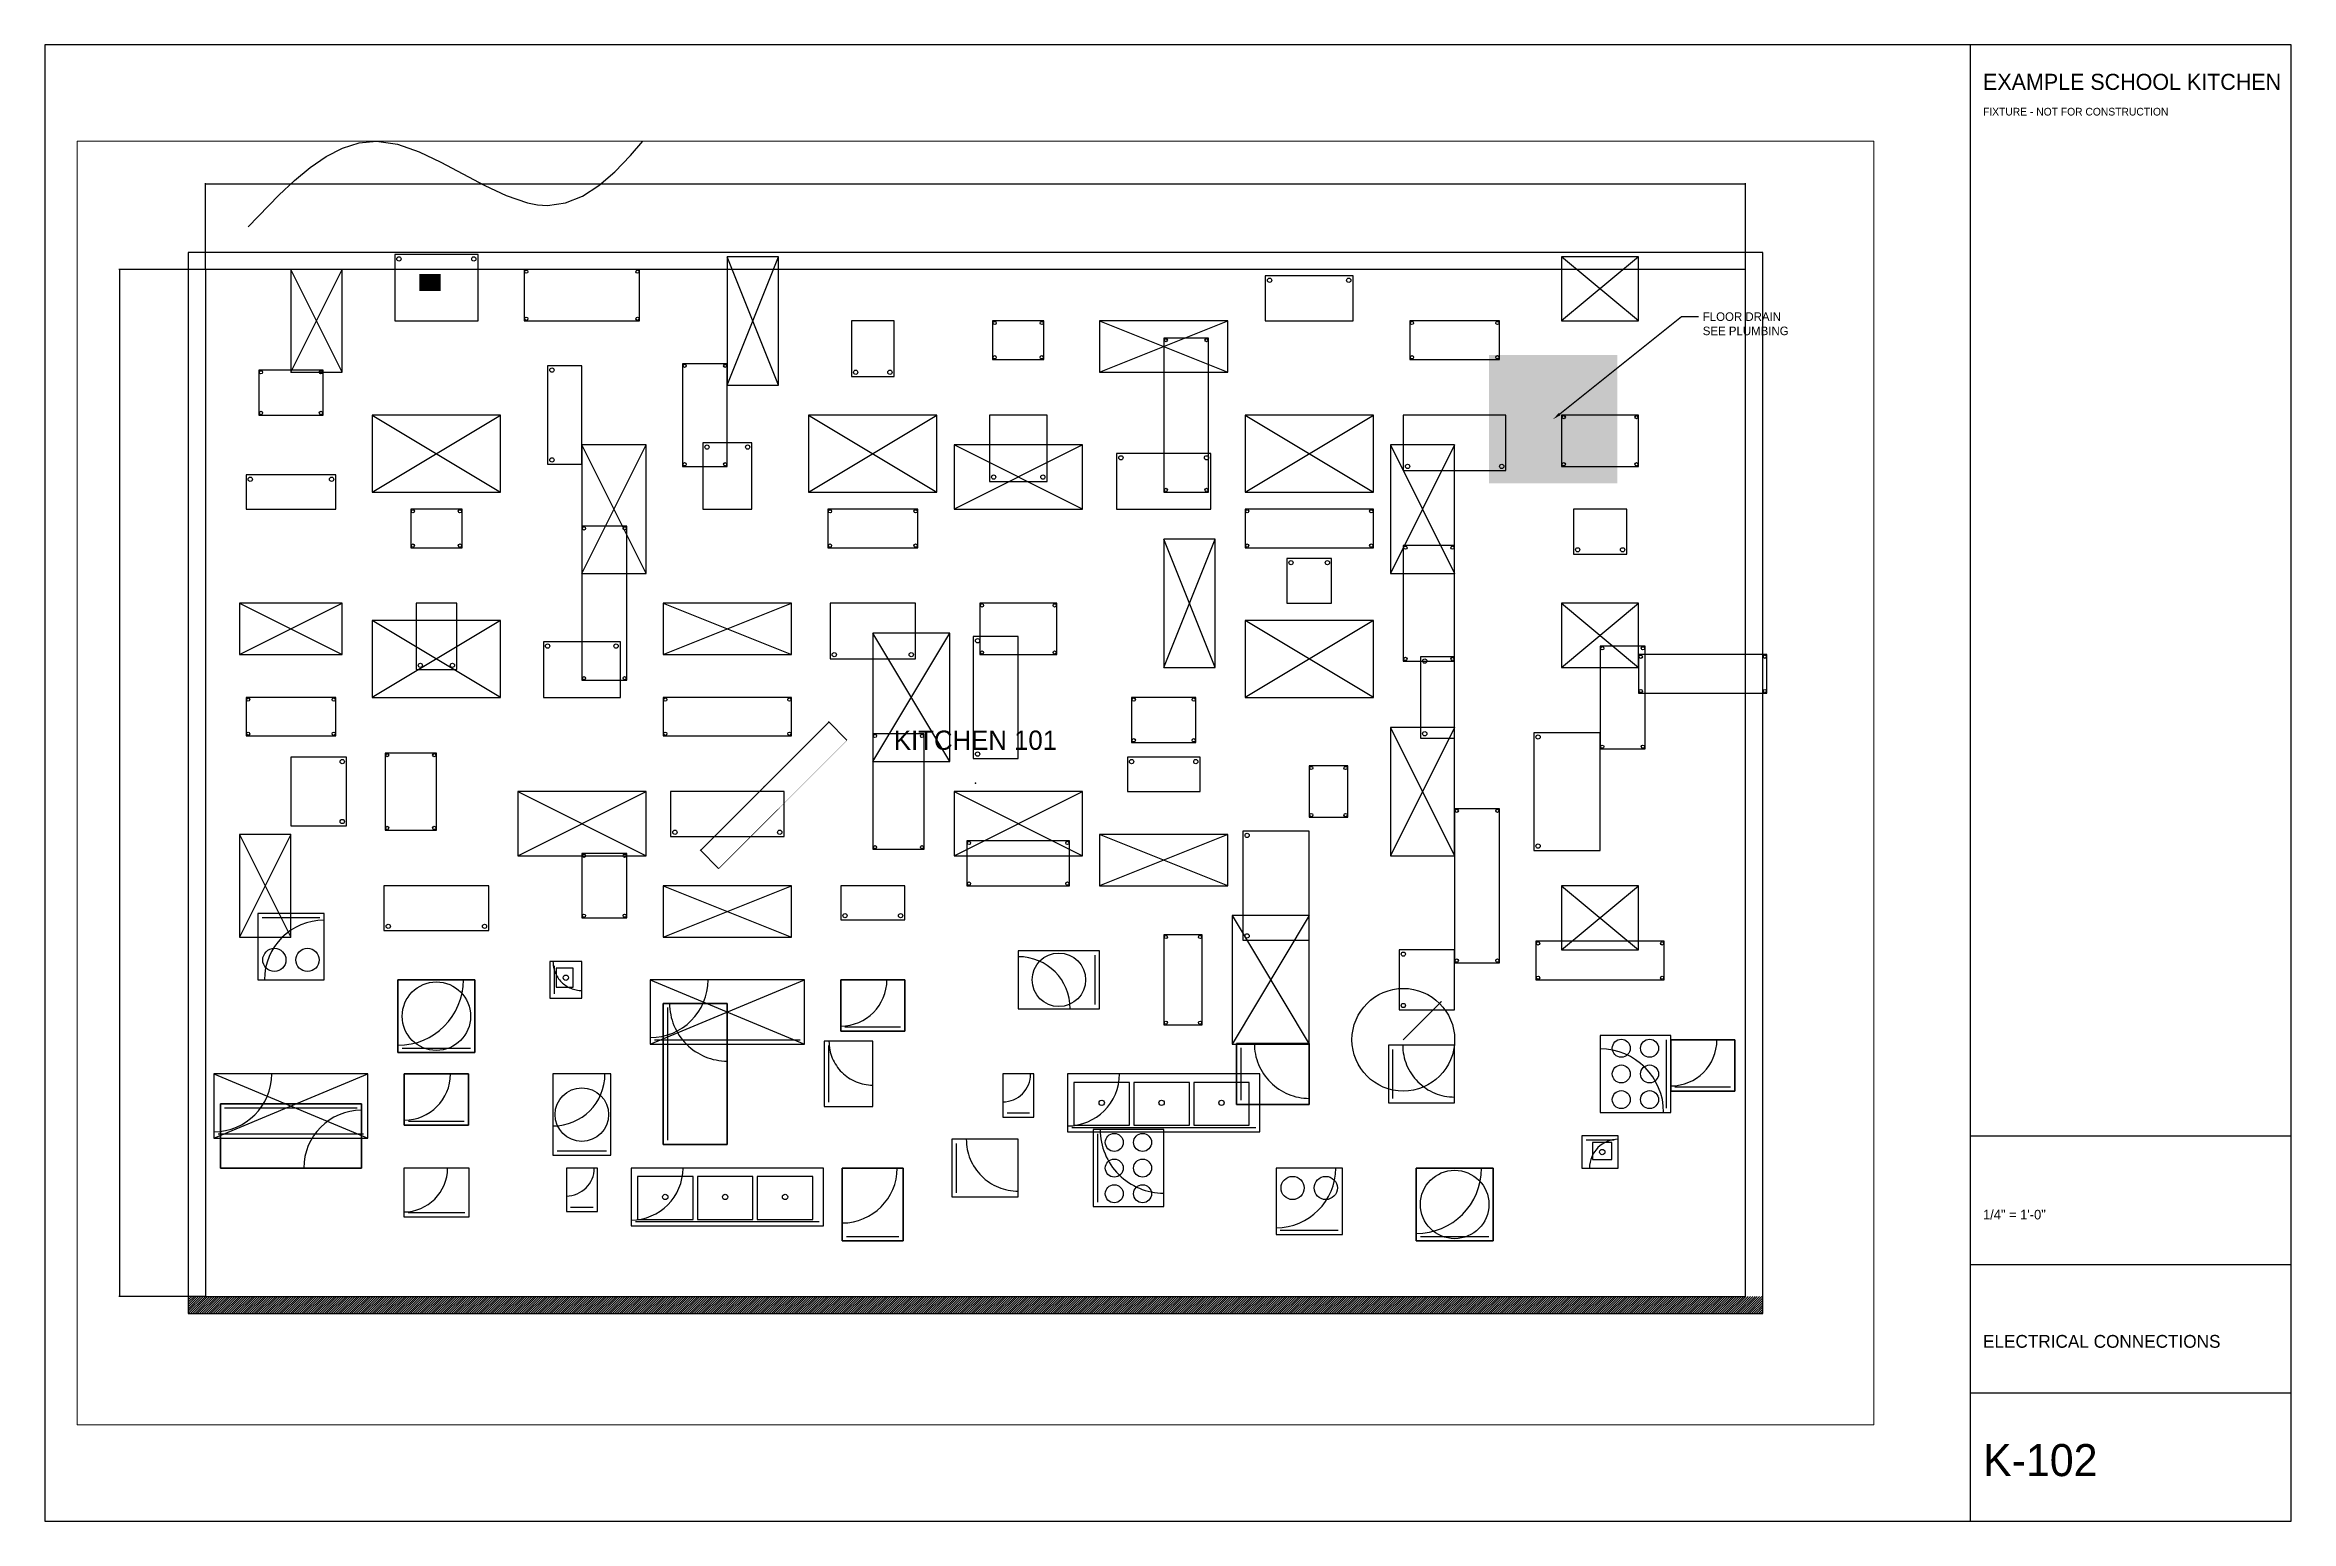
# Paper-space layout 'K-102 ELECTRICAL' of a CAD drawing. Header units: inches. Extents: x 0.5 to 35.5, y 0.5 to 23.5.
# The model-space entities are those that its viewports show. They can reach past a viewport. Long polylines and large blocks are cut down to what shows.
import ezdxf
from ezdxf import colors
from ezdxf.entities.mleader import LeaderData, LeaderLine
from ezdxf.enums import TextEntityAlignment as Align
from ezdxf.math import Vec2, Vec3

# ---------------------------------------------------------------- set-up
doc = ezdxf.new("R2010")
doc.units = ezdxf.units.IN
doc.header["$MEASUREMENT"] = 0
doc.linetypes.add('DASHED', pattern=[1.524, 1.27, -0.254])
for name, color, linetype in [('A-ANNO', 7, 'Continuous'), ('A-DIMS', 1, 'Continuous'), ('A-HATCH', 9, 'Continuous'), ('A-IMAGE', 7, 'Continuous'), ('A-WALL', 7, 'Continuous'), ('G-TTLB', 7, 'Continuous'), ('K-EQPM', 3, 'Continuous'), ('K-EQPM-3D', 3, 'Continuous'), ('K-EQPM-HIDDEN', 8, 'Continuous')]:
    doc.layers.add(name, color=color, linetype=linetype)
doc.layers.add('K-EQPM-CLEAR', color=4, linetype='DASHED', plot=False)
doc.styles.add('OpenSansCondensed-Light', font='OpenSansCondensed-Light.ttf')
doc.dimstyles.new('EZDXF', dxfattribs={"dimtxt": 0.25, "dimasz": 0.175, "dimexe": 0.375, "dimexo": 0.125, "dimgap": 0.1, "dimtad": 1, "dimlfac": 100, "dimzin": 12, "dimdsep": 46, "dimtxsty": 'OpenSansCondensed-Light', "dimblk": 'ARCHTICK', "dimcen": 2.5, "dimazin": 3, "dimtfac": 0.5, "dimtmove": 2, "dimatfit": 3, "dimarcsym": 0})
picture_1 = doc.add_image_def('image1.png', size_in_pixel=(64, 32))

# ---------------------------------------------------------------- blocks, each defined once
blk = doc.blocks.new('TITLEBLOCK-ARCHD')
at = {"layer": 'G-TTLB'}
for p, q in [((30.5, 6.5), (35.5, 6.5)), ((30.5, 4.5), (35.5, 4.5)), ((30.5, 2.5), (35.5, 2.5))]:
    blk.add_line(p, q, dxfattribs=at)
for points in [[(0.5, 0.5), (35.5, 0.5), (35.5, 23.5), (0.5, 23.5)], [(30.5, 0.5), (35.5, 0.5), (35.5, 23.5), (30.5, 23.5)]]:
    blk.add_lwpolyline(points, close=True, dxfattribs=at)
for s, height, p in [('EXAMPLE SCHOOL KITCHEN', 0.25, (30.7, 22.8)), ('FIXTURE - NOT FOR CONSTRUCTION', 0.12, (30.7, 22.4))]:
    blk.add_text(s, height=height, dxfattribs=at).set_placement(p)
for tag, p, height in [('SCALE', (30.7, 5.2), 0.15), ('SHEET-TITLE', (30.7, 3.2), 0.2), ('SHEET-NO', (30.7, 1.2), 0.5)]:
    blk.add_attdef(tag, p, '', height=height, dxfattribs=at)
blk = doc.blocks.new('_ARCHTICK')
at = {"color": 0, "linetype": 'ByBlock', "const_width": 0.15}
blk.add_lwpolyline([(-0.5, -0.5), (0.5, 0.5)], dxfattribs=at)
blk = doc.blocks.new('WW-RACK-CONV')
at = {"layer": 'K-EQPM'}
blk.add_lwpolyline([(-33, -30), (33, -30), (33, 0), (-33, 0)], close=True, dxfattribs=at)
at = {"layer": 'K-EQPM-3D'}
for points in [[(-33, -30), (33, -30), (33, 0), (-33, 0)], [(-33, -30, 64), (33, -30, 64), (33, 0, 64), (-33, 0, 64)], [(-33, 0), (33, 0), (33, 0, 64), (-33, 0, 64)], [(-33, -30), (-33, 0), (-33, 0, 64), (-33, -30, 64)], [(33, -30), (33, 0), (33, 0, 64), (33, -30, 64)], [(-33, -30), (33, -30), (33, -30, 64), (-33, -30, 64)]]:
    blk.add_3dface(points, dxfattribs=at)
at = {"layer": 'K-EQPM-CLEAR'}
blk.add_arc((-33, 0), 27, 270, 360, dxfattribs=at)
at = {"layer": 'K-EQPM-HIDDEN'}
blk.add_line((-31, -28), (31, -28), dxfattribs=at)
blk = doc.blocks.new('HW-DROPIN-2')
at = {"layer": 'K-EQPM'}
blk.add_lwpolyline([(-15.25, -22.75), (15.25, -22.75), (15.25, 0), (-15.25, 0)], close=True, dxfattribs=at)
at = {"layer": 'K-EQPM-CLEAR'}
blk.add_arc((-15.25, 0), 20.48, 270, 360, dxfattribs=at)
at = {"layer": 'K-EQPM-HIDDEN'}
blk.add_line((-13.25, -20.75), (13.25, -20.75), dxfattribs=at)
blk = doc.blocks.new('TOASTER-CONV')
at = {"layer": 'K-EQPM'}
blk.add_lwpolyline([(-7.25, -20.25), (7.25, -20.25), (7.25, 0), (-7.25, 0)], close=True, dxfattribs=at)
at = {"layer": 'K-EQPM-CLEAR'}
blk.add_arc((-7.25, 0), 13.05, 270, 360, dxfattribs=at)
at = {"layer": 'K-EQPM-HIDDEN'}
blk.add_line((-5.25, -18.25), (5.25, -18.25), dxfattribs=at)
blk = doc.blocks.new('SINK-3COMP')
at = {"layer": 'K-EQPM'}
for points in [[(-45, -27), (45, -27), (45, 0), (-45, 0)], [(-42, -24), (-16, -24), (-16, -4), (-42, -4)], [(-14, -24), (12, -24), (12, -4), (-14, -4)], [(14, -24), (40, -24), (40, -4), (14, -4)]]:
    blk.add_lwpolyline(points, close=True, dxfattribs=at)
for centre in [(-29, -13.5), (-1, -13.5), (27, -13.5)]:
    blk.add_circle(centre, 1.25, dxfattribs=at)
at = {"layer": 'K-EQPM-CLEAR'}
blk.add_arc((-45, 0), 24.3, 270, 360, dxfattribs=at)
at = {"layer": 'K-EQPM-HIDDEN'}
blk.add_line((-43, -25), (43, -25), dxfattribs=at)
blk = doc.blocks.new('CAB-HEATED-PT')
at = {"layer": 'K-EQPM'}
blk.add_lwpolyline([(-14.25, -34), (14.25, -34), (14.25, 0), (-14.25, 0)], close=True, dxfattribs=at)
at = {"layer": 'K-EQPM-3D'}
for points in [[(-14.25, -34), (14.25, -34), (14.25, 0), (-14.25, 0)], [(-14.25, -34, 34), (14.25, -34, 34), (14.25, 0, 34), (-14.25, 0, 34)], [(-14.25, 0), (14.25, 0), (14.25, 0, 34), (-14.25, 0, 34)], [(-14.25, -34), (-14.25, 0), (-14.25, 0, 34), (-14.25, -34, 34)], [(14.25, -34), (14.25, 0), (14.25, 0, 34), (14.25, -34, 34)], [(-14.25, -34), (14.25, -34), (14.25, -34, 34), (-14.25, -34, 34)]]:
    blk.add_3dface(points, dxfattribs=at)
at = {"layer": 'K-EQPM-CLEAR'}
blk.add_arc((-14.25, 0), 25.65, 270, 360, dxfattribs=at)
at = {"layer": 'K-EQPM-HIDDEN'}
blk.add_line((-12.25, -32), (12.25, -32), dxfattribs=at)
blk = doc.blocks.new('CAB-MOBILE-WH')
at = {"layer": 'K-EQPM'}
blk.add_lwpolyline([(-13.5, -31), (13.5, -31), (13.5, 0), (-13.5, 0)], close=True, dxfattribs=at)
at = {"layer": 'K-EQPM-CLEAR'}
blk.add_arc((-13.5, 0), 24.3, 270, 360, dxfattribs=at)
at = {"layer": 'K-EQPM-HIDDEN'}
blk.add_line((-11.5, -29), (11.5, -29), dxfattribs=at)
blk = doc.blocks.new('RANGE-6B')
at = {"layer": 'K-EQPM'}
blk.add_lwpolyline([(-18, -33), (18, -33), (18, 0), (-18, 0)], close=True, dxfattribs=at)
for centre in [(-12, -9.9), (0, -9.9), (12, -9.9), (-12, -23.1), (0, -23.1), (12, -23.1)]:
    blk.add_circle(centre, 4.2, dxfattribs=at)
at = {"layer": 'K-EQPM-CLEAR'}
blk.add_arc((-18, 0), 29.7, 270, 360, dxfattribs=at)
at = {"layer": 'K-EQPM-HIDDEN'}
blk.add_line((-16, -31), (16, -31), dxfattribs=at)
blk = doc.blocks.new('FRYER-2')
at = {"layer": 'K-EQPM'}
blk.add_lwpolyline([(-15.5, -31), (15.5, -31), (15.5, 0), (-15.5, 0)], close=True, dxfattribs=at)
for centre in [(-7.75, -9.3), (7.75, -9.3)]:
    blk.add_circle(centre, 5.42, dxfattribs=at)
at = {"layer": 'K-EQPM-CLEAR'}
blk.add_arc((-15.5, 0), 27.9, 270, 360, dxfattribs=at)
at = {"layer": 'K-EQPM-HIDDEN'}
blk.add_line((-13.5, -29), (13.5, -29), dxfattribs=at)
blk = doc.blocks.new('KETTLE-40')
at = {"layer": 'K-EQPM'}
blk.add_lwpolyline([(-18, -34), (18, -34), (18, 0), (-18, 0)], close=True, dxfattribs=at)
blk.add_circle((0, -17), 16, dxfattribs=at)
at = {"layer": 'K-EQPM-3D'}
for points in [[(-18, -34), (18, -34), (18, 0), (-18, 0)], [(-18, -34, 34), (18, -34, 34), (18, 0, 34), (-18, 0, 34)], [(-18, 0), (18, 0), (18, 0, 34), (-18, 0, 34)], [(-18, -34), (-18, 0), (-18, 0, 34), (-18, -34, 34)], [(18, -34), (18, 0), (18, 0, 34), (18, -34, 34)], [(-18, -34), (18, -34), (18, -34, 34), (-18, -34, 34)]]:
    blk.add_3dface(points, dxfattribs=at)
at = {"layer": 'K-EQPM-CLEAR'}
blk.add_arc((-18, 0), 30.6, 270, 360, dxfattribs=at)
at = {"layer": 'K-EQPM-HIDDEN'}
blk.add_line((-16, -32), (16, -32), dxfattribs=at)
blk = doc.blocks.new('HANDSINK')
at = {"layer": 'K-EQPM'}
for points in [[(-8.5, -15), (8.5, -15), (8.5, 0), (-8.5, 0)], [(-5.5, -12), (3.5, -12), (3.5, -4), (-5.5, -4)]]:
    blk.add_lwpolyline(points, close=True, dxfattribs=at)
blk.add_circle((-1, -7.5), 1.25, dxfattribs=at)
at = {"layer": 'K-EQPM-CLEAR'}
blk.add_arc((-8.5, 0), 13.5, 270, 360, dxfattribs=at)
at = {"layer": 'K-EQPM-HIDDEN'}
blk.add_line((-6.5, -13), (6.5, -13), dxfattribs=at)
blk = doc.blocks.new('TABLE-WORK')
at = {"layer": 'K-EQPM'}
for p, q in [((-36, -30), (36, 0)), ((-36, 0), (36, -30))]:
    blk.add_line(p, q, dxfattribs=at)
blk.add_lwpolyline([(-36, -30), (36, -30), (36, 0), (-36, 0)], close=True, dxfattribs=at)
at = {"layer": 'K-EQPM-CLEAR'}
blk.add_arc((-36, 0), 27, 270, 360, dxfattribs=at)
at = {"layer": 'K-EQPM-HIDDEN'}
blk.add_line((-34, -28), (34, -28), dxfattribs=at)
blk = doc.blocks.new('ICE-MAKER')
at = {"layer": 'K-EQPM'}
blk.add_lwpolyline([(-15, -24), (15, -24), (15, 0), (-15, 0)], close=True, dxfattribs=at)
at = {"layer": 'K-EQPM-3D'}
for points in [[(-15, -24), (15, -24), (15, 0), (-15, 0)], [(-15, -24, 34), (15, -24, 34), (15, 0, 34), (-15, 0, 34)], [(-15, 0), (15, 0), (15, 0, 34), (-15, 0, 34)], [(-15, -24), (-15, 0), (-15, 0, 34), (-15, -24, 34)], [(15, -24), (15, 0), (15, 0, 34), (15, -24, 34)], [(-15, -24), (15, -24), (15, -24, 34), (-15, -24, 34)]]:
    blk.add_3dface(points, dxfattribs=at)
at = {"layer": 'K-EQPM-CLEAR'}
blk.add_arc((-15, 0), 21.6, 270, 360, dxfattribs=at)
at = {"layer": 'K-EQPM-HIDDEN'}
blk.add_line((-13, -22), (13, -22), dxfattribs=at)
blk = doc.blocks.new('MIXER-60')
at = {"layer": 'K-EQPM'}
blk.add_lwpolyline([(-13.5, -38), (13.5, -38), (13.5, 0), (-13.5, 0)], close=True, dxfattribs=at)
blk.add_circle((0, -19), 12.5, dxfattribs=at)
at = {"layer": 'K-EQPM-CLEAR'}
blk.add_arc((-13.5, 0), 24.3, 270, 360, dxfattribs=at)
at = {"layer": 'K-EQPM-HIDDEN'}
blk.add_line((-11.5, -36), (11.5, -36), dxfattribs=at)
blk = doc.blocks.new('SHELF-18X42')
at = {"layer": 'K-EQPM'}
blk.add_lwpolyline([(-21, -18), (21, -18), (21, 0), (-21, 0)], close=True, dxfattribs=at)
for centre in [(-20, -1), (20, -1), (-20, -17), (20, -17)]:
    blk.add_circle(centre, 0.75, dxfattribs=at)
blk = doc.blocks.new('TABLE-36X60')
at = {"layer": 'K-EQPM'}
for p, q in [((-30, -36), (30, 0)), ((-30, 0), (30, -36))]:
    blk.add_line(p, q, dxfattribs=at)
blk.add_lwpolyline([(-30, -36), (30, -36), (30, 0), (-30, 0)], close=True, dxfattribs=at)
blk = doc.blocks.new('CART-030')
at = {"layer": 'K-EQPM'}
blk.add_lwpolyline([(-14, -26), (14, -26), (14, 0), (-14, 0)], close=True, dxfattribs=at)
for centre in [(-12, -24), (12, -24)]:
    blk.add_circle(centre, 1, dxfattribs=at)
blk = doc.blocks.new('SHELF-18X60')
at = {"layer": 'K-EQPM'}
blk.add_lwpolyline([(-30, -18), (30, -18), (30, 0), (-30, 0)], close=True, dxfattribs=at)
for centre in [(-29, -1), (29, -1), (-29, -17), (29, -17)]:
    blk.add_circle(centre, 0.75, dxfattribs=at)
blk = doc.blocks.new('TABLE-24X48')
at = {"layer": 'K-EQPM'}
for p, q in [((-24, -24), (24, 0)), ((-24, 0), (24, -24))]:
    blk.add_line(p, q, dxfattribs=at)
blk.add_lwpolyline([(-24, -24), (24, -24), (24, 0), (-24, 0)], close=True, dxfattribs=at)
blk = doc.blocks.new('CART-033')
at = {"layer": 'K-EQPM'}
blk.add_lwpolyline([(-24.5, -21), (24.5, -21), (24.5, 0), (-24.5, 0)], close=True, dxfattribs=at)
for centre in [(-22.5, -19), (22.5, -19)]:
    blk.add_circle(centre, 1, dxfattribs=at)
blk = doc.blocks.new('SHELF-21X30')
at = {"layer": 'K-EQPM'}
blk.add_lwpolyline([(-15, -21), (15, -21), (15, 0), (-15, 0)], close=True, dxfattribs=at)
for centre in [(-14, -1), (14, -1), (-14, -20), (14, -20)]:
    blk.add_circle(centre, 0.75, dxfattribs=at)
blk = doc.blocks.new('TABLE-24X60')
at = {"layer": 'K-EQPM'}
for p, q in [((-30, -24), (30, 0)), ((-30, 0), (30, -24))]:
    blk.add_line(p, q, dxfattribs=at)
blk.add_lwpolyline([(-30, -24), (30, -24), (30, 0), (-30, 0)], close=True, dxfattribs=at)
blk = doc.blocks.new('CART-036')
at = {"layer": 'K-EQPM'}
blk.add_lwpolyline([(-15, -16), (15, -16), (15, 0), (-15, 0)], close=True, dxfattribs=at)
for centre in [(-13, -14), (13, -14)]:
    blk.add_circle(centre, 1, dxfattribs=at)
blk = doc.blocks.new('SHELF-21X48')
at = {"layer": 'K-EQPM'}
blk.add_lwpolyline([(-24, -21), (24, -21), (24, 0), (-24, 0)], close=True, dxfattribs=at)
for centre in [(-23, -1), (23, -1), (-23, -20), (23, -20)]:
    blk.add_circle(centre, 0.75, dxfattribs=at)
blk = doc.blocks.new('CART-039')
at = {"layer": 'K-EQPM'}
blk.add_lwpolyline([(-25.5, -31), (25.5, -31), (25.5, 0), (-25.5, 0)], close=True, dxfattribs=at)
for centre in [(-23.5, -29), (23.5, -29)]:
    blk.add_circle(centre, 1, dxfattribs=at)
blk = doc.blocks.new('SHELF-21X72')
at = {"layer": 'K-EQPM'}
blk.add_lwpolyline([(-36, -21), (36, -21), (36, 0), (-36, 0)], close=True, dxfattribs=at)
for centre in [(-35, -1), (35, -1), (-35, -20), (35, -20)]:
    blk.add_circle(centre, 0.75, dxfattribs=at)
blk = doc.blocks.new('TABLE-30X36')
at = {"layer": 'K-EQPM'}
for p, q in [((-18, -30), (18, 0)), ((-18, 0), (18, -30))]:
    blk.add_line(p, q, dxfattribs=at)
blk.add_lwpolyline([(-18, -30), (18, -30), (18, 0), (-18, 0)], close=True, dxfattribs=at)
blk = doc.blocks.new('CART-042')
at = {"layer": 'K-EQPM'}
blk.add_lwpolyline([(-16, -26), (16, -26), (16, 0), (-16, 0)], close=True, dxfattribs=at)
for centre in [(-14, -24), (14, -24)]:
    blk.add_circle(centre, 1, dxfattribs=at)
blk = doc.blocks.new('SHELF-24X36')
at = {"layer": 'K-EQPM'}
blk.add_lwpolyline([(-18, -24), (18, -24), (18, 0), (-18, 0)], close=True, dxfattribs=at)
for centre in [(-17, -1), (17, -1), (-17, -23), (17, -23)]:
    blk.add_circle(centre, 0.75, dxfattribs=at)
blk = doc.blocks.new('TABLE-30X60')
at = {"layer": 'K-EQPM'}
for p, q in [((-30, -30), (30, 0)), ((-30, 0), (30, -30))]:
    blk.add_line(p, q, dxfattribs=at)
blk.add_lwpolyline([(-30, -30), (30, -30), (30, 0), (-30, 0)], close=True, dxfattribs=at)
blk = doc.blocks.new('CART-045')
at = {"layer": 'K-EQPM'}
blk.add_lwpolyline([(-26.5, -21), (26.5, -21), (26.5, 0), (-26.5, 0)], close=True, dxfattribs=at)
for centre in [(-24.5, -19), (24.5, -19)]:
    blk.add_circle(centre, 1, dxfattribs=at)
blk = doc.blocks.new('SHELF-24X54')
at = {"layer": 'K-EQPM'}
blk.add_lwpolyline([(-27, -24), (27, -24), (27, 0), (-27, 0)], close=True, dxfattribs=at)
for centre in [(-26, -1), (26, -1), (-26, -23), (26, -23)]:
    blk.add_circle(centre, 0.75, dxfattribs=at)
blk = doc.blocks.new('CART-048')
at = {"layer": 'K-EQPM'}
blk.add_lwpolyline([(-17, -16), (17, -16), (17, 0), (-17, 0)], close=True, dxfattribs=at)
for centre in [(-15, -14), (15, -14)]:
    blk.add_circle(centre, 1, dxfattribs=at)
blk = doc.blocks.new('SHELF-18X24')
at = {"layer": 'K-EQPM'}
blk.add_lwpolyline([(-12, -18), (12, -18), (12, 0), (-12, 0)], close=True, dxfattribs=at)
for centre in [(-11, -1), (11, -1), (-11, -17), (11, -17)]:
    blk.add_circle(centre, 0.75, dxfattribs=at)
blk = doc.blocks.new('CART-051')
at = {"layer": 'K-EQPM'}
blk.add_lwpolyline([(-27.5, -31), (27.5, -31), (27.5, 0), (-27.5, 0)], close=True, dxfattribs=at)
for centre in [(-25.5, -29), (25.5, -29)]:
    blk.add_circle(centre, 1, dxfattribs=at)
blk = doc.blocks.new('CART-054')
at = {"layer": 'K-EQPM'}
blk.add_lwpolyline([(-18, -26), (18, -26), (18, 0), (-18, 0)], close=True, dxfattribs=at)
for centre in [(-16, -24), (16, -24)]:
    blk.add_circle(centre, 1, dxfattribs=at)
blk = doc.blocks.new('CART-057')
at = {"layer": 'K-EQPM'}
blk.add_lwpolyline([(-28.5, -21), (28.5, -21), (28.5, 0), (-28.5, 0)], close=True, dxfattribs=at)
for centre in [(-26.5, -19), (26.5, -19)]:
    blk.add_circle(centre, 1, dxfattribs=at)
blk = doc.blocks.new('CART-060')
at = {"layer": 'K-EQPM'}
blk.add_lwpolyline([(-19, -16), (19, -16), (19, 0), (-19, 0)], close=True, dxfattribs=at)
for centre in [(-17, -14), (17, -14)]:
    blk.add_circle(centre, 1, dxfattribs=at)
blk = doc.blocks.new('CART-063')
at = {"layer": 'K-EQPM'}
blk.add_lwpolyline([(-9.5, -31), (9.5, -31), (9.5, 0), (-9.5, 0)], close=True, dxfattribs=at)
for centre in [(-7.5, -29), (7.5, -29)]:
    blk.add_circle(centre, 1, dxfattribs=at)
blk = doc.blocks.new('CART-066')
at = {"layer": 'K-EQPM'}
blk.add_lwpolyline([(-20, -26), (20, -26), (20, 0), (-20, 0)], close=True, dxfattribs=at)
for centre in [(-18, -24), (18, -24)]:
    blk.add_circle(centre, 1, dxfattribs=at)
blk = doc.blocks.new('CART-069')
at = {"layer": 'K-EQPM'}
blk.add_lwpolyline([(-10.5, -21), (10.5, -21), (10.5, 0), (-10.5, 0)], close=True, dxfattribs=at)
for centre in [(-8.5, -19), (8.5, -19)]:
    blk.add_circle(centre, 1, dxfattribs=at)
blk = doc.blocks.new('CART-072')
at = {"layer": 'K-EQPM'}
blk.add_lwpolyline([(-21, -16), (21, -16), (21, 0), (-21, 0)], close=True, dxfattribs=at)
for centre in [(-19, -14), (19, -14)]:
    blk.add_circle(centre, 1, dxfattribs=at)
blk = doc.blocks.new('CART-075')
at = {"layer": 'K-EQPM'}
blk.add_lwpolyline([(-11.5, -31), (11.5, -31), (11.5, 0), (-11.5, 0)], close=True, dxfattribs=at)
for centre in [(-9.5, -29), (9.5, -29)]:
    blk.add_circle(centre, 1, dxfattribs=at)
blk = doc.blocks.new('CART-078')
at = {"layer": 'K-EQPM'}
blk.add_lwpolyline([(-22, -26), (22, -26), (22, 0), (-22, 0)], close=True, dxfattribs=at)
for centre in [(-20, -24), (20, -24)]:
    blk.add_circle(centre, 1, dxfattribs=at)
blk = doc.blocks.new('CART-081')
at = {"layer": 'K-EQPM'}
blk.add_lwpolyline([(-12.5, -21), (12.5, -21), (12.5, 0), (-12.5, 0)], close=True, dxfattribs=at)
for centre in [(-10.5, -19), (10.5, -19)]:
    blk.add_circle(centre, 1, dxfattribs=at)
blk = doc.blocks.new('CART-084')
at = {"layer": 'K-EQPM'}
blk.add_lwpolyline([(-23, -16), (23, -16), (23, 0), (-23, 0)], close=True, dxfattribs=at)
for centre in [(-21, -14), (21, -14)]:
    blk.add_circle(centre, 1, dxfattribs=at)
blk = doc.blocks.new('CART-087')
at = {"layer": 'K-EQPM'}
blk.add_lwpolyline([(-13.5, -31), (13.5, -31), (13.5, 0), (-13.5, 0)], close=True, dxfattribs=at)
for centre in [(-11.5, -29), (11.5, -29)]:
    blk.add_circle(centre, 1, dxfattribs=at)
blk = doc.blocks.new('CART-090')
at = {"layer": 'K-EQPM'}
blk.add_lwpolyline([(-24, -26), (24, -26), (24, 0), (-24, 0)], close=True, dxfattribs=at)
for centre in [(-22, -24), (22, -24)]:
    blk.add_circle(centre, 1, dxfattribs=at)
blk = doc.blocks.new('CART-003')
at = {"layer": 'K-EQPM'}
blk.add_lwpolyline([(-19.5, -31), (19.5, -31), (19.5, 0), (-19.5, 0)], close=True, dxfattribs=at)
for centre in [(-17.5, -29), (17.5, -29)]:
    blk.add_circle(centre, 1, dxfattribs=at)
blk = doc.blocks.new('CART-006')
at = {"layer": 'K-EQPM'}
blk.add_lwpolyline([(-10, -26), (10, -26), (10, 0), (-10, 0)], close=True, dxfattribs=at)
for centre in [(-8, -24), (8, -24)]:
    blk.add_circle(centre, 1, dxfattribs=at)
blk = doc.blocks.new('CART-009')
at = {"layer": 'K-EQPM'}
blk.add_lwpolyline([(-20.5, -21), (20.5, -21), (20.5, 0), (-20.5, 0)], close=True, dxfattribs=at)
for centre in [(-18.5, -19), (18.5, -19)]:
    blk.add_circle(centre, 1, dxfattribs=at)

msp = doc.modelspace()

# ---------------------------------------------------------------- hatches: boundary and pattern name
at = {"layer": 'A-HATCH'}
msp.add_hatch(color=8, dxfattribs=at).paths.add_polyline_path([(600, 380), (660, 380), (660, 440), (600, 440)])
h = msp.add_hatch(dxfattribs=at)
h.set_pattern_fill('ANSI31', scale=6)
h.paths.add_polyline_path([(-8, -8), (728, -8), (728, 0), (-8, 0)])

# ---------------------------------------------------------------- linework, layer by layer
at = {"layer": 'A-ANNO'}
msp.add_circle((560, 120), 24, dxfattribs=at)
msp.add_spline([(20, 500), (80, 540), (160, 510), (220, 560)], degree=3, dxfattribs=at)
msp.add_point((360, 240), dxfattribs=at)
msp.add_solid([(100, 470), (110, 470), (100, 478), (110, 478)], dxfattribs=at)
at = {"layer": 'A-WALL'}
for points in [[(-8, -8), (728, -8), (728, 488), (-8, 488)], [(0, 0), (720, 0), (720, 480), (0, 480)]]:
    msp.add_lwpolyline(points, close=True, dxfattribs=at)
msp.add_lwpolyline([(240, 0, 0, 0, 0), (240, 200, 0.414, 0, 0), (300, 260, 0, 0, 0), (360, 260, 0, 0, 0)], format="xyseb", dxfattribs=at)

# ---------------------------------------------------------------- block references
at = {"layer": 'K-EQPM'}
for name, p, rotation in [('CART-003', (108, 456), 180), ('TABLE-24X60', (244, 456), 90), ('TABLE-30X36', (652, 456), 180), ('TABLE-24X48', (40, 456), 90), ('SHELF-24X54', (176, 456), 180), ('CART-009', (516, 456), 180), ('SHELF-21X72', (448, 412), 90), ('SHELF-21X30', (40, 412), 180), ('CART-084', (176, 412), 270), ('SHELF-21X48', (244, 412), 270), ('CART-075', (244, 368), 180), ('TABLE-30X60', (176, 368), 90), ('TABLE-30X60', (380, 368), 180), ('CART-078', (448, 368), 180), ('TABLE-30X60', (584, 368), 270), ('CART-072', (40, 368), 180), ('SHELF-21X72', (176, 324), 90), ('TABLE-24X60', (448, 324), 90), ('SHELF-24X54', (584, 324), 270), ('CART-069', (516, 324), 180), ('TABLE-36X60', (108, 280), 180), ('TABLE-36X60', (516, 280), 180), ('CART-054', (176, 280), 180), ('TABLE-36X60', (312, 280), 90), ('CART-057', (380, 280), 270), ('CART-060', (584, 280), 270), ('SHELF-21X48', (652, 280), 90), ('SHELF-24X54', (312, 236), 90), ('TABLE-30X60', (584, 236), 270), ('CART-051', (652, 236), 270), ('CART-042', (40, 236), 90), ('SHELF-24X36', (108, 236), 270), ('CART-048', (448, 236), 180), ('SHELF-18X24', (516, 236), 90), ('SHELF-21X72', (584, 192), 90), ('TABLE-24X48', (40, 192), 270), ('SHELF-21X48', (380, 192), 180), ('TABLE-24X60', (448, 192), 180), ('CART-039', (516, 192), 270), ('SHELF-21X30', (176, 192), 90), ('FRYER-2', (40, 148), 180), ('SHELF-18X42', (448, 148), 90), ('TABLE-36X60', (516, 148), 270), ('MIXER-60', (380, 148), 90), ('CART-030', (584, 148), 270), ('SHELF-18X60', (652, 148), 180), ('HANDSINK', (176, 148), 270), ('WW-RACK-CONV', (244, 104), 270), ('HW-DROPIN-2', (312, 104), 270), ('CAB-HEATED-PT', (516, 104), 270), ('CAB-MOBILE-WH', (584, 104), 270), ('RANGE-6B', (652, 104), 90), ('WW-RACK-CONV', (40, 60), 180), ('CAB-MOBILE-WH', (380, 60), 270), ('RANGE-6B', (448, 60), 270), ('HANDSINK', (652, 60), 180)]:
    msp.add_blockref(name, p, dxfattribs=dict(at, rotation=rotation))
for name, p in [('CART-006', (312, 456)), ('SHELF-18X24', (380, 456)), ('TABLE-24X60', (448, 456)), ('SHELF-18X42', (584, 456)), ('TABLE-36X60', (108, 412)), ('TABLE-36X60', (312, 412)), ('CART-087', (380, 412)), ('TABLE-36X60', (516, 412)), ('CART-090', (584, 412)), ('SHELF-24X36', (652, 412)), ('SHELF-18X24', (108, 368)), ('SHELF-18X42', (312, 368)), ('SHELF-18X60', (516, 368)), ('CART-081', (652, 368)), ('TABLE-24X48', (40, 324)), ('CART-063', (108, 324)), ('TABLE-24X60', (244, 324)), ('CART-066', (312, 324)), ('SHELF-24X36', (380, 324)), ('TABLE-30X36', (652, 324)), ('SHELF-18X60', (700, 300)), ('SHELF-18X42', (40, 280)), ('SHELF-18X60', (244, 280)), ('SHELF-21X30', (448, 280)), ('TABLE-30X60', (176, 236)), ('CART-045', (244, 236)), ('TABLE-30X60', (380, 236)), ('CART-033', (108, 192)), ('TABLE-24X60', (244, 192)), ('CART-036', (312, 192)), ('TABLE-30X36', (652, 192)), ('KETTLE-40', (108, 148)), ('TABLE-WORK', (244, 148)), ('ICE-MAKER', (312, 148)), ('ICE-MAKER', (700, 120)), ('TABLE-WORK', (40, 104)), ('ICE-MAKER', (108, 104)), ('MIXER-60', (176, 104)), ('TOASTER-CONV', (380, 104)), ('SINK-3COMP', (448, 104)), ('HW-DROPIN-2', (108, 60)), ('TOASTER-CONV', (176, 60)), ('SINK-3COMP', (244, 60)), ('CAB-HEATED-PT', (312, 60)), ('FRYER-2', (516, 60)), ('KETTLE-40', (584, 60))]:
    msp.add_blockref(name, p, dxfattribs=at)

# ---------------------------------------------------------------- texts
at = {"layer": 'A-ANNO'}
msp.add_text('KITCHEN 101', height=9, dxfattribs=at).set_placement((360, 260), align=Align.MIDDLE_CENTER)
at = {"layer": 'A-ANNO', "insert": (780, 480), "char_height": 4, "width": 160, "attachment_point": 1}
msp.add_mtext('GENERAL NOTES:\\P1. ALL EQUIPMENT IS EXAMPLE DATA.\\P2. THIS DRAWING IS A TEST FIXTURE.', dxfattribs=at)

# ---------------------------------------------------------------- dimensions: what is measured, and where the dimension line sits
at = {"layer": 'A-DIMS'}
msp.add_linear_dim(base=(0, 520), p1=(0, 480), p2=(720, 480), dimstyle='EZDXF', dxfattribs=at).render()
for base, p1, p2, angle in [((-40, 0), (0, 0), (0, 480), 90), ((231.51472, 208.48528), (240, 200), (300, 260), 45)]:
    msp.add_linear_dim(base=base, p1=p1, p2=p2, angle=angle, dimstyle='EZDXF', dxfattribs=at).render()
msp.add_radius_dim(center=(560, 120), mpoint=(576.97056, 136.97056), dimstyle='EZDXF', dxfattribs=at).render()

# ---------------------------------------------------------------- pictures from other files: only their frames are drawn
at = {"layer": 'A-IMAGE'}
image = msp.add_image(picture_1, insert=(780, 540), size_in_units=(64, 32), dxfattribs=at)

# ---------------------------------------------------------------- leaders
ml = msp.add_multileader_mtext('Standard')
ml.set_content('FLOOR DRAIN\\PSEE PLUMBING')
ml.set_leader_properties(linetype='ByLayer')
ml.build(insert=Vec2(0, 0))
ctx = ml.context
ctx.base_point = Vec3(698, 458)
notes = []
notes.append((ctx, [(0, (1, 1, 0), (690, 458), (1, 0), 8, [(0, [(630, 410)], 0, [])])]))
ctx.mtext.insert = Vec3(700, 460)
for ctx, leaders in notes:
    for number, flags, end, landing, length, lines in leaders:
        leader = LeaderData()
        leader.index, (leader.has_last_leader_line, leader.has_dogleg_vector, leader.attachment_direction) = number, flags
        leader.last_leader_point, leader.dogleg_vector, leader.dogleg_length = Vec3(end), Vec3(landing), length
        for number, points, colour, breaks in lines:
            line = LeaderLine()
            line.index, line.vertices, line.color, line.breaks = number, Vec3.list(points), colors.encode_raw_color(colour), breaks
            leader.lines.append(line)
        ctx.leaders.append(leader)

psp = doc.layouts.new('K-102 ELECTRICAL')

# ---------------------------------------------------------------- block references
at = {"layer": 'G-TTLB'}
psp.add_blockref('TITLEBLOCK-ARCHD', (0, 0), dxfattribs=at).add_auto_attribs({'SHEET-NO': 'K-102', 'SHEET-TITLE': 'ELECTRICAL CONNECTIONS', 'SCALE': '1/4" = 1\'-0"'})

# ---------------------------------------------------------------- viewports
psp.add_viewport(center=(15, 12), size=(28, 20), view_center_point=(360, 240), view_height=600, dxfattribs=at)

doc.saveas('drawing.dxf')
